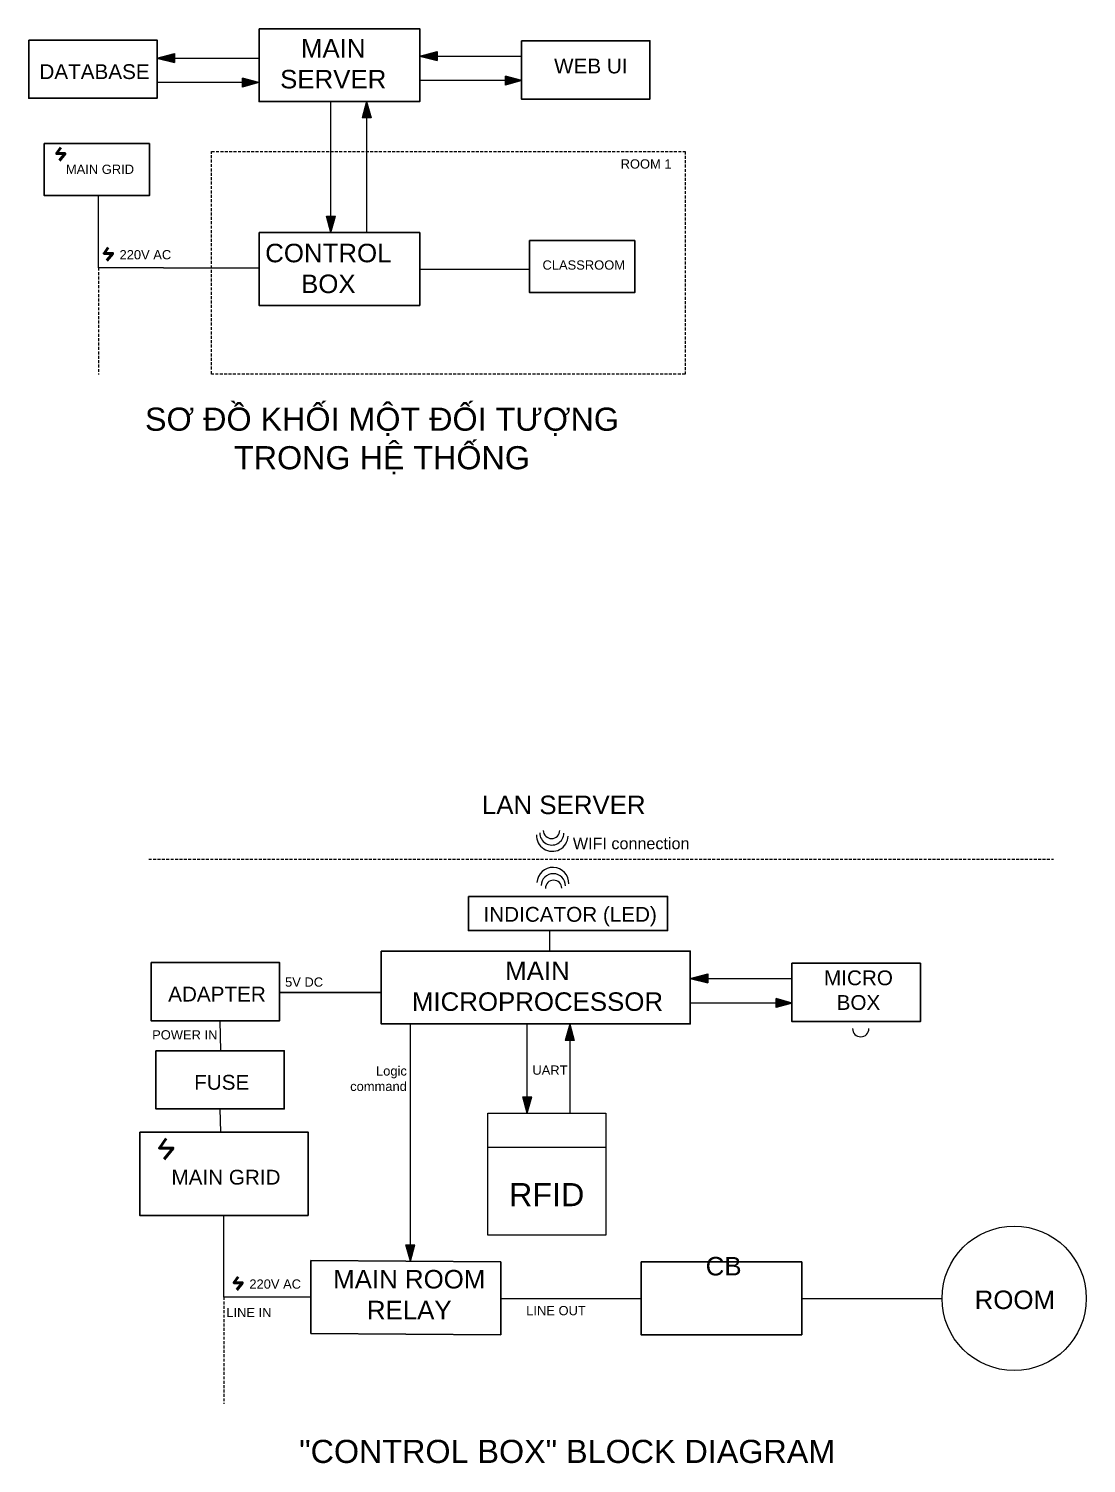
# Model space of a CAD drawing. Header units: millimetres. Extents: x 2894 to 6746, y 679 to 2309.
# Drawn here: x 5602 to 6746, y 706 to 2257 of the extents above; entities that cross this region are included whole.
import ezdxf

# ---------------------------------------------------------------- set-up
doc = ezdxf.new("R2010")
doc.units = ezdxf.units.MM
doc.linetypes.add('HIDDEN2', pattern=[4.7625, 3.175, -1.5875])
doc.styles.get("Standard").update_dxf_attribs({"font": 'arial.ttf'})

msp = doc.modelspace()

# ---------------------------------------------------------------- hatches: boundary and pattern name
at = {"lineweight": 5}
h = msp.add_hatch(color=256, dxfattribs=at)
h.dxf.hatch_style = 1
h.paths.add_polyline_path([(5759.396, 2220.415), (5740.378, 2225.456), (5759.396, 2225.456)])
h.paths.add_polyline_path([(5759.396, 2225.456), (5740.378, 2225.456), (5759.396, 2230.32)])
h = msp.add_hatch(color=256, dxfattribs=at)
h.dxf.hatch_style = 1
h.paths.add_polyline_path([(6043.785, 2222.649), (6024.767, 2227.69), (6043.785, 2227.69)])
h.paths.add_polyline_path([(6043.785, 2227.69), (6024.767, 2227.69), (6043.785, 2232.554)])
h = msp.add_hatch(color=256, dxfattribs=at)
h.dxf.hatch_style = 1
h.paths.add_polyline_path([(5833.102, 2203.933), (5850.734, 2198.891), (5833.102, 2198.891)])
h.paths.add_polyline_path([(5833.102, 2198.891), (5850.734, 2198.891), (5833.102, 2194.028)])
h = msp.add_hatch(color=256, dxfattribs=at)
h.dxf.hatch_style = 1
h.paths.add_polyline_path([(6117.491, 2206.167), (6135.123, 2201.125), (6117.491, 2201.125)])
h.paths.add_polyline_path([(6117.491, 2201.125), (6135.123, 2201.125), (6117.491, 2196.262)])
h = msp.add_hatch(color=256, dxfattribs=at)
h.dxf.hatch_style = 1
h.paths.add_polyline_path([(5962.206, 2160.877), (5967.248, 2178.508), (5967.248, 2160.877)])
h.paths.add_polyline_path([(5967.248, 2160.877), (5967.248, 2178.508), (5972.111, 2160.877)])
h = msp.add_hatch(color=256, dxfattribs=at)
h.dxf.hatch_style = 1
h.paths.add_polyline_path([(5933.85, 2054.409), (5928.808, 2036.778), (5928.808, 2054.409)])
h.paths.add_polyline_path([(5928.808, 2054.409), (5928.808, 2036.778), (5923.944, 2054.409)])
h = msp.add_hatch(color=256, dxfattribs=at)
h.dxf.hatch_style = 1
h.paths.add_polyline_path([(6336.4, 1225.345), (6317.382, 1230.386), (6336.4, 1230.386)])
h.paths.add_polyline_path([(6336.4, 1230.386), (6317.382, 1230.386), (6336.4, 1235.25)])
h = msp.add_hatch(color=256, dxfattribs=at)
h.dxf.hatch_style = 1
h.paths.add_polyline_path([(6410.106, 1208.863), (6427.738, 1203.821), (6410.106, 1203.821)])
h.paths.add_polyline_path([(6410.106, 1203.821), (6427.738, 1203.821), (6410.106, 1198.958)])
h = msp.add_hatch(color=256, dxfattribs=at)
h.dxf.hatch_style = 1
h.paths.add_polyline_path([(6182.03, 1163.186), (6187.072, 1180.817), (6187.072, 1163.186)])
h.paths.add_polyline_path([(6187.072, 1163.186), (6187.072, 1180.817), (6191.935, 1163.186)])
h = msp.add_hatch(color=256, dxfattribs=at)
h.dxf.hatch_style = 1
h.paths.add_polyline_path([(6146.031, 1102.513), (6140.989, 1084.881), (6140.989, 1102.513)])
h.paths.add_polyline_path([(6140.989, 1102.513), (6140.989, 1084.881), (6136.126, 1102.513)])
h = msp.add_hatch(color=256, dxfattribs=at)
h.dxf.hatch_style = 1
h.paths.add_polyline_path([(6019.695, 942.253), (6014.653, 924.621), (6014.653, 942.253)])
h.paths.add_polyline_path([(6014.653, 942.253), (6014.653, 924.621), (6009.79, 942.253)])

# ---------------------------------------------------------------- linework, layer by layer
for p, q in [((5740.378, 2225.456), (5759.396, 2230.331)), ((5740.378, 2225.456), (5850.734, 2225.456)), ((5740.378, 2225.456), (5759.396, 2220.581)), ((5759.396, 2230.331), (5759.396, 2220.581)), ((6024.767, 2227.69), (6043.785, 2232.565)), ((6024.767, 2227.69), (6135.123, 2227.69)), ((6024.767, 2227.69), (6043.785, 2222.815)), ((6043.785, 2232.565), (6043.785, 2222.815)), ((5850.734, 2198.891), (5833.102, 2203.766)), ((5833.102, 2194.016), (5833.102, 2203.766)), ((6135.123, 2201.125), (6117.491, 2206)), ((6117.491, 2196.25), (6117.491, 2206)), ((5850.734, 2198.891), (5740.378, 2198.891)), ((5850.734, 2198.891), (5833.102, 2194.016)), ((6135.123, 2201.125), (6024.767, 2201.125)), ((6135.123, 2201.125), (6117.491, 2196.25)), ((5928.808, 2036.778), (5928.808, 2178.508)), ((5967.248, 2178.508), (5962.373, 2160.877)), ((5967.248, 2178.508), (5967.248, 2036.778)), ((5967.248, 2178.508), (5972.123, 2160.877)), ((5972.123, 2160.877), (5962.373, 2160.877)), ((5928.808, 2036.778), (5923.933, 2054.409)), ((5923.933, 2054.409), (5933.683, 2054.409)), ((5928.808, 2036.778), (5933.683, 2054.409)), ((6317.382, 1230.386), (6336.4, 1235.261)), ((6317.382, 1230.386), (6427.738, 1230.386)), ((6317.382, 1230.386), (6336.4, 1225.511)), ((6336.4, 1235.261), (6336.4, 1225.511)), ((6427.738, 1203.821), (6317.382, 1203.821)), ((6427.738, 1203.821), (6410.106, 1208.696)), ((6410.106, 1198.946), (6410.106, 1208.696)), ((6427.738, 1203.821), (6410.106, 1198.946)), ((6140.989, 1102.513), (6140.989, 1180.817)), ((6187.072, 1180.817), (6182.197, 1163.186)), ((6187.072, 1180.817), (6187.072, 1084.881)), ((6187.072, 1180.817), (6191.947, 1163.186)), ((6191.947, 1163.186), (6182.197, 1163.186)), ((6140.989, 1084.881), (6136.114, 1102.513)), ((6136.114, 1102.513), (6145.864, 1102.513)), ((6140.989, 1084.881), (6145.864, 1102.513)), ((6014.653, 924.621), (6009.778, 942.253)), ((6009.778, 942.253), (6019.528, 942.253)), ((6014.653, 924.621), (6019.528, 942.253))]:
    msp.add_line(p, q, dxfattribs=at)
at = {"color": 1}
for p, q in [((5677.274, 1998.834), (5677.274, 2076.806)), ((5747.781, 1998.834), (5677.274, 1998.834)), ((5747.781, 1998.834), (5851.112, 1998.834)), ((6024.765, 1997.415), (6142.763, 1997.415)), ((5809.57, 1152.264), (5808.859, 1184.645)), ((5809.57, 1064.263), (5808.859, 1089.284)), ((5813.082, 885.968), (5813.057, 974.301)), ((5907.091, 885.968), (5813.057, 885.968)), ((6112.465, 884.548), (6264.228, 884.548)), ((6437.881, 884.548), (6589.643, 884.548))]:
    msp.add_line(p, q, dxfattribs=at)
at = {"color": 1, "linetype": 'HIDDEN2', "lineweight": 15}
for p, q in [((5677.274, 1998.834), (5677.274, 1883.272)), ((5813.082, 885.968), (5813.082, 770.405))]:
    msp.add_line(p, q, dxfattribs=at)
at = {"linetype": 'HIDDEN2', "lineweight": 13}
msp.add_line((5731.64, 1359.425), (6710.146, 1359.425), dxfattribs=at)
for p, q in [((6164.957, 1282.139), (6164.957, 1259.93)), ((6098.328, 1047.992), (6225.905, 1047.992))]:
    msp.add_line(p, q)
at = {"color": 175, "lineweight": 30, "true_color": 0x4554a5}
msp.add_line((5872.822, 1215.242), (5983.178, 1215.242), dxfattribs=at)
at = {"color": 177, "lineweight": 25, "true_color": 0x293189}
msp.add_line((6014.613, 924.621), (6014.613, 1181.914), dxfattribs=at)
at = {"lineweight": 30}
for points in [[(5851.114, 2257.234), (6024.767, 2257.234), (6024.767, 2178.508), (5851.114, 2178.508)], [(5601.835, 2244.929), (5740.757, 2244.929), (5740.757, 2181.949), (5601.835, 2181.949)], [(6134.742, 2244.132), (6273.664, 2244.132), (6273.664, 2181.152), (6134.742, 2181.152)], [(5851.112, 2036.778), (6024.765, 2036.778), (6024.765, 1958.052), (5851.112, 1958.052)], [(6143.528, 2028.154), (6257.308, 2028.154), (6257.308, 1971.927), (6143.528, 1971.927)], [(6077.469, 1319.081), (6292.901, 1319.081), (6292.901, 1282.139), (6077.469, 1282.139)], [(5983.178, 1259.93), (6317.382, 1259.93), (6317.382, 1181.204), (5983.178, 1181.204)], [(5734.279, 1247.625), (5873.201, 1247.625), (5873.201, 1184.645), (5734.279, 1184.645)], [(6427.357, 1246.828), (6566.279, 1246.828), (6566.279, 1183.848), (6427.357, 1183.848)], [(5739.398, 1152.264), (5878.32, 1152.264), (5878.32, 1089.284), (5739.398, 1089.284)], [(5907.091, 925.33), (6112.465, 923.911), (6112.465, 845.186), (5907.091, 846.605)], [(6264.228, 923.911), (6437.881, 923.911), (6437.881, 845.186), (6264.228, 845.186)]]:
    msp.add_lwpolyline(points, close=True, dxfattribs=at)
at = {"color": 1, "lineweight": 30}
for points in [[(5618.71, 2133.032), (5732.491, 2133.032), (5732.491, 2076.806), (5618.71, 2076.806)], [(5722.032, 1064.263), (5904.082, 1064.263), (5904.082, 974.301), (5722.032, 974.301)]]:
    msp.add_lwpolyline(points, close=True, dxfattribs=at)
at = {"color": 55, "lineweight": 50, "true_color": 0x999b37}
for points in [[(5636.442, 2128.77), (5632.007, 2122.294), (5641.219, 2122.294), (5635.078, 2114.795)], [(5687.898, 2020.767), (5683.462, 2014.291), (5692.674, 2014.291), (5686.533, 2006.792)], [(5750.404, 1057.444), (5743.307, 1047.082), (5758.046, 1047.082), (5748.22, 1035.084)], [(5828.287, 907.9), (5823.852, 901.424), (5833.064, 901.424), (5826.922, 893.926)]]:
    msp.add_lwpolyline(points, dxfattribs=at)
at = {"linetype": 'HIDDEN2', "lineweight": 5}
msp.add_lwpolyline([(5799.693, 2124.573), (6311.756, 2124.573), (6311.756, 1883.907), (5799.693, 1883.907)], close=True, dxfattribs=at)
msp.add_lwpolyline([(6098.328, 1084.881), (6225.905, 1084.881), (6225.905, 952.975), (6098.328, 952.975)], close=True)
msp.add_circle((6667.686, 884.548), 78.042)
at = {"lineweight": 0}
for centre, radius, start, end in [((6168.143, 1385.013), 17.15, 177.616726, 357.616726), ((6167.665, 1387.674), 13.062, 179.519083, 359.519083), ((6167.335, 1390.535), 8.891, 180.706512, 0), ((6168.735, 1333.283), 17.15, 357.616726, 177.616726), ((6169.213, 1330.622), 13.062, 359.519083, 179.519083), ((6169.544, 1327.761), 8.891, 0.706512, 180), ((6501.744, 1176.239), 8.891, 180.706512, 0)]:
    msp.add_arc(centre, radius, start, end, dxfattribs=at)

# ---------------------------------------------------------------- texts
at = {"attachment_point": 1}
for s, width, gutter_width, heights, insert, char_height in [('\\pxqc;MAIN SERVER', 20, 12.5, [55.317], (5921.211, 2246.029), 20), ('\\pxqc;DATABASE', 20, 12.5, [55.317], (5663.057, 2218.799), 16), ('\\pxqc;WEB UI', 91.35103, 12.5, [55.317], (6164.135, 2224.928), 16), ('ROOM 1', 90.41348, 12.5, [24.645], (6242.061, 2116.021), 10), ('\\pxqc;CONTROL BOX', 20, 12.5, [55.317], (5915.942, 2024.696), 20), ('CLASSROOM', 90.41348, 12.5, [24.645], (6157.537, 2006.729), 10), ('\\pxqc;SƠ ĐỒ KHỐI MỘT ĐỐI TƯỢNG TRONG HỆ THỐNG', 635.70093, 12.5, [0], (5666.077, 1847.567), 25), ('\\pxqc;LAN SERVER', 223.22057, 12.5, [55.317], (6068.947, 1428.073), 20), ('INDICATOR (LED)', 265.15573, 12.5, [55.317], (6093.751, 1307.734), 16), ('\\pxqc;MAIN MICROPROCESSOR', 20, 12.5, [55.317], (6142.134, 1248.725), 20), ('\\pxqc;MICRO BOX', 91.35103, 12.5, [55.317], (6453.617, 1239.1), 16), ('\\pxqc;ADAPTER', 20, 12.5, [55.317], (5795.5, 1221.495), 16), ('\\pxqc;FUSE', 20, 12.5, [55.317], (5800.619, 1126.134), 16), ('\\pxqc;RFID', 20, 12.5, [55.317], (6152.069, 1009.203), 25), ('\\pxqc;MAIN ROOM RELAY ', 227.58533, 92.73, [66.644], (5899.655, 915.267), 20), ('\\pxqc; CB ', 20, 92.73, [91.832], (6343.449, 929.328), 20), ('\\pxqc;\\PROOM ', 20, 92.73, [91.832], (6658.421, 926.324), 20), ('\\pxqc;"CONTROL BOX" BLOCK DIAGRAM ', 784.31695, 12.5, [0], (5792.098, 731.575), 25)]:
    msp.add_mtext_dynamic_manual_height_columns(s, width=width, gutter_width=gutter_width, heights=heights, dxfattribs=dict(at, insert=insert, char_height=char_height))
at = {"color": 1, "attachment_point": 1}
for s, width, heights, insert, char_height in [('MAIN GRID', 90.41348, [24.645], (5642.078, 2110.233), 10), ('220V AC', 90.41348, [24.645], (5700.099, 2017.875), 10), ('MAIN GRID', 135.83135, [51.366], (5756.24, 1023.549), 16), ('220V AC', 90.41348, [24.645], (5840.489, 905.008), 10)]:
    msp.add_mtext_dynamic_manual_height_columns(s, width=width, gutter_width=12.5, heights=heights, dxfattribs=dict(at, insert=insert, char_height=char_height))
at = {"lineweight": 0, "insert": (6190.397, 1382.637), "char_height": 12.5, "attachment_point": 1}
msp.add_mtext_dynamic_manual_height_columns('WIFI connection', width=257.0724, gutter_width=141.415, heights=[24.645], dxfattribs=at)
at = {"color": 175, "true_color": 0x4554a5, "char_height": 10, "attachment_point": 1}
for s, heights, insert in [('5V DC', [24.645], (5879.132, 1231.509)), ('POWER IN', [24.645], (5735.368, 1174.464)), ('\\pxqr;Logic command', [33.426], (5920.456, 1135.423)), ('UART', [24.645], (6146.604, 1136.325)), ('LINE IN', [24.645], (5815.573, 874.27)), ('LINE OUT', [24.645], (6139.965, 876.309))]:
    msp.add_mtext_dynamic_manual_height_columns(s, width=90.41348, gutter_width=12.5, heights=heights, dxfattribs=dict(at, insert=insert))

doc.saveas('drawing.dxf')
